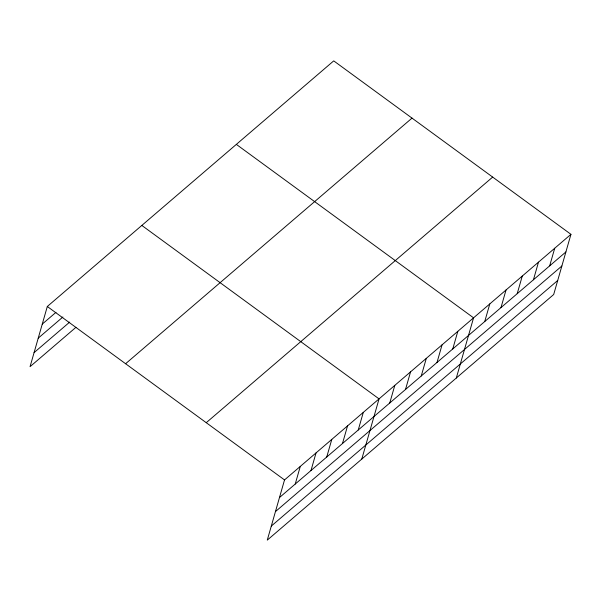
<?xml version="1.0" encoding="UTF-8"?>
<svg xmlns="http://www.w3.org/2000/svg" width="601" height="601" viewBox="0 0 601 601"><rect width="100%" height="100%" fill="white"/><g stroke="black" fill="none" stroke-linecap="round" stroke-linejoin="round"><path stroke-width="0.9" d="M570.95 234.322L284.528 479.929L267.272 540.126L553.686 294.513L570.95 234.322L333.728 60.874L47.314 306.487L30.05 366.678L75.936 327.327M295.234 484.045L300.282 466.421M310.987 470.538L316.036 452.914M326.734 457.03L331.79 439.406M342.487 443.515L347.543 425.899M358.241 430.008L363.297 412.391M361.787 459.074L379.051 398.884L141.828 225.435M389.748 402.993L394.804 385.369M405.502 389.486L410.558 371.861M421.256 375.978L426.312 358.354M437.01 362.471L442.058 344.846M452.763 348.956L457.812 331.339M456.309 378.021L473.565 317.831L236.343 144.383M484.744 321.535L489.8 303.911M500.979 307.614L506.027 289.998M517.206 293.694L522.261 276.077M533.44 279.781L538.488 262.156M549.667 265.86L554.723 248.243M42.258 324.104L55.953 312.362M38.231 338.153L62.887 317.012M34.077 352.629L69.693 322.091M125.594 363.725L412.016 118.112M206.248 422.691L492.67 177.085M279.48 497.553L565.894 251.939M275.453 511.601L561.867 265.995M271.299 526.078L557.72 280.464M47.314 306.487L284.528 479.929"/></g></svg>
